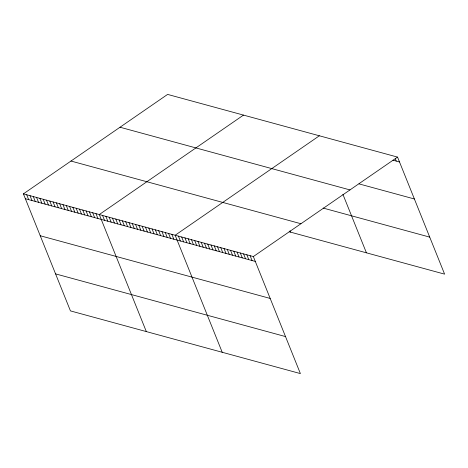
<?xml version="1.0" encoding="UTF-8"?>
<svg xmlns="http://www.w3.org/2000/svg" width="468" height="468" viewBox="0 0 468 468"><rect width="100%" height="100%" fill="white"/><g stroke="black" fill="none" stroke-linecap="round" stroke-linejoin="round"><path stroke-width="0.7" d="M23.4 193.863L253.346 256.558L300.392 373.593L70.446 310.898L23.4 193.863L167.608 94.407L397.554 157.102L444.6 274.137L289.218 231.771M243.489 115.099L99.28 214.555L146.326 331.59M319.369 135.784L175.161 235.24L222.212 352.275M253.346 256.558L397.554 157.102M392.997 160.191L399.508 161.969M359.009 183.883L414.391 198.982M120.019 127.232L349.965 189.92M323.166 208.067L429.718 237.118M70.99 161.045L300.936 223.739M25.354 198.73L255.3 261.425M40.236 235.749L270.182 298.444M55.569 273.885L285.509 336.58M395.273 158.646L396.25 161.08M342.915 194.355L366.421 252.819M290.008 230.806L290.54 232.128M250.087 255.668L252.041 260.536M246.829 254.785L248.783 259.652M243.571 253.896L245.53 258.763M240.312 253.007L242.272 257.874M237.054 252.117L239.013 256.985M233.801 251.228L235.755 256.095M230.543 250.339L232.497 255.206M227.284 249.456L229.238 254.323M224.026 248.566L225.986 253.434M220.767 247.677L222.727 252.544M217.509 246.788L219.469 251.655M214.256 245.899L216.21 250.766M210.998 245.01L212.952 249.883M207.739 244.126L209.693 248.994M204.481 243.237L206.441 248.104M201.222 242.348L203.182 247.215M197.964 241.459L199.924 246.326M194.706 240.57L196.665 245.437M191.453 239.686L193.407 244.553M188.194 238.797L190.148 243.664M184.936 237.908L186.89 242.775M181.678 237.019L183.637 241.886M178.419 236.129L180.379 240.997M171.861 234.345L173.821 239.212M168.562 233.444L170.522 238.311M165.268 232.543L167.222 237.411M161.969 231.642L163.923 236.51M158.67 230.747L160.623 235.615M155.37 229.846L157.324 234.714M152.071 228.946L154.025 233.813M148.771 228.045L150.725 232.912M145.472 227.15L147.426 232.017M142.173 226.249L144.126 231.116M138.873 225.348L140.827 230.215M135.574 224.447L137.528 229.314M132.274 223.552L134.228 228.419M128.975 222.651L130.929 227.518M125.676 221.75L127.629 226.617M122.376 220.849L124.33 225.716M119.077 219.948L121.031 224.821M115.777 219.053L117.737 223.92M112.478 218.152L114.438 223.02M109.179 217.251L111.138 222.119M105.879 216.351L107.839 221.218M102.58 215.456L104.539 220.323M95.981 213.654L97.941 218.521M92.682 212.753L94.641 217.62M89.382 211.858L91.342 216.725M86.083 210.957L88.042 215.824M82.783 210.056L84.743 214.923M79.484 209.155L81.444 214.022M76.185 208.26L78.144 213.127M72.885 207.359L74.845 212.226M69.592 206.458L71.545 211.325M66.292 205.557L68.246 210.424M62.993 204.662L64.947 209.529M59.693 203.761L61.647 208.629M56.394 202.86L58.348 207.728M53.095 201.96L55.048 206.827M49.795 201.059L51.749 205.932M46.496 200.164L48.45 205.031M43.196 199.263L45.15 204.13M39.897 198.362L41.851 203.229M36.598 197.461L38.552 202.328M33.298 196.566L35.252 201.433M29.999 195.665L31.953 200.532M26.699 194.764L28.653 199.631"/></g></svg>
